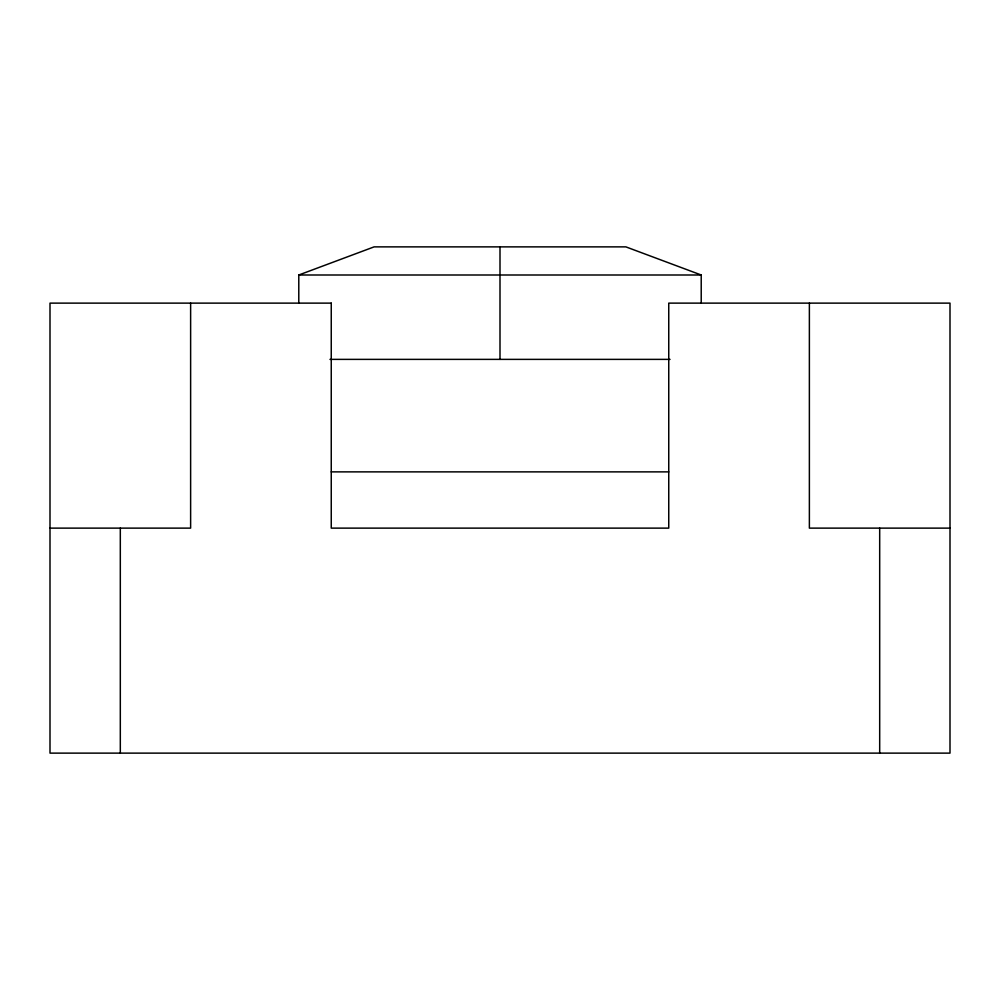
<?xml version="1.0" encoding="UTF-8"?>
<svg xmlns="http://www.w3.org/2000/svg" width="1000" height="1000" viewBox="0 0 1000 1000"><rect width="100%" height="100%" fill="white"/><g stroke="black" fill="none" stroke-linecap="round" stroke-linejoin="round"><path stroke-width="1.5" d="M298.788 303.125L298.788 275L374.113 246.875L625.887 246.875L701.213 275L701.213 303.125M298.788 275L701.213 275M329.975 359.375L670.025 359.375M331.25 471.875L668.75 471.875M50 528.125L190.625 528.125L190.625 303.125M950 528.125L809.375 528.125L809.375 303.125M879.688 528.125L879.688 753.125M500 246.875L500 359.375M120.312 528.125L120.312 753.125M331.25 303.125L50 303.125L50 753.125L950 753.125L950 303.125L668.75 303.125L668.75 528.125L331.25 528.125L331.25 303.125"/></g></svg>
